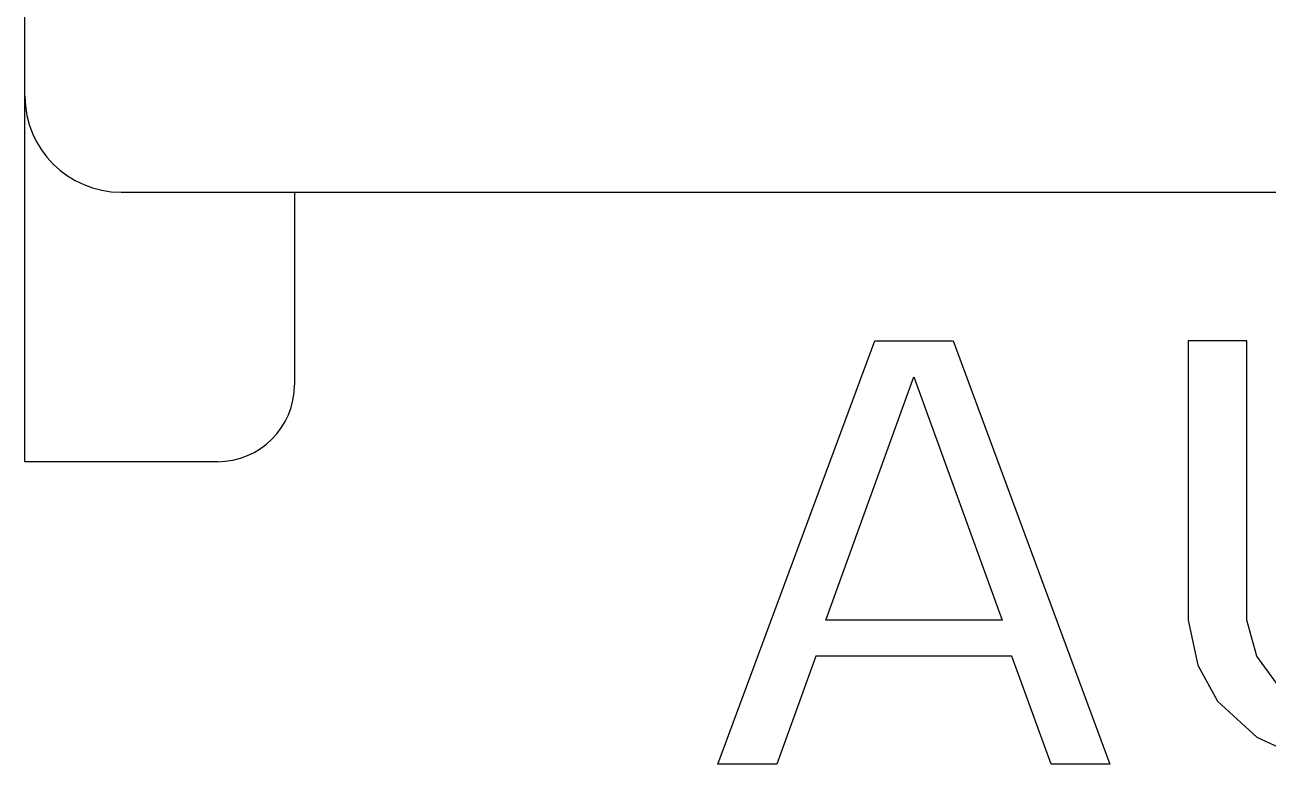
# Model space of a CAD drawing. Extents: x 10 to 656, y -396 to 292.
# Drawn here: x 261.521 to 262.828, y 101.17 to 101.948 of the extents above; entities that cross this region are included whole.
import ezdxf

# ---------------------------------------------------------------- set-up
doc = ezdxf.new("R2010")
doc.units = 0
doc.header["$LTSCALE"] = 5
doc.header["$MEASUREMENT"] = 0
doc.layers.get('0').update_dxf_attribs({"linetype": 'CONTINUOUS'})

msp = doc.modelspace()

# ---------------------------------------------------------------- linework, layer by layer
at = {"color": 7, "linetype": 'Continuous'}
for p, q in [((261.5214, 101.4882), (261.5214, 118.1086)), ((261.6226, 101.7716), (264.4568, 101.7716)), ((261.8048, 101.7716), (261.8048, 101.5692)), ((262.25, 101.17), (262.4148, 101.6154)), ((262.4148, 101.6154), (262.4972, 101.6154)), ((262.4972, 101.6154), (262.6619, 101.17)), ((262.7443, 101.6154), (262.7443, 101.3216)), ((262.8061, 101.6154), (262.7443, 101.6154)), ((262.8061, 101.3216), (262.8061, 101.6154)), ((262.3633, 101.3216), (262.456, 101.5775)), ((262.456, 101.5775), (262.5487, 101.3216)), ((261.7238, 101.4882), (261.5214, 101.4882)), ((262.5487, 101.3216), (262.3633, 101.3216)), ((262.7443, 101.3216), (262.7546, 101.2743)), ((262.8164, 101.2837), (262.8061, 101.3216)), ((262.353, 101.2837), (262.3118, 101.17)), ((262.559, 101.2837), (262.353, 101.2837)), ((262.6002, 101.17), (262.559, 101.2837)), ((262.837, 101.2553), (262.8164, 101.2837)), ((262.7546, 101.2743), (262.7752, 101.2364)), ((262.7752, 101.2364), (262.8164, 101.1985)), ((262.8164, 101.1985), (262.8576, 101.1795)), ((262.3118, 101.17), (262.25, 101.17)), ((262.6619, 101.17), (262.6002, 101.17))]:
    msp.add_line(p, q, dxfattribs=at)
for centre, radius, start, end in [((261.6226, 101.8729), 0.1012, 180, 270), ((261.7238, 101.5692), 0.081, 270, 0)]:
    msp.add_arc(centre, radius, start, end, dxfattribs=at)

doc.saveas('drawing.dxf')
